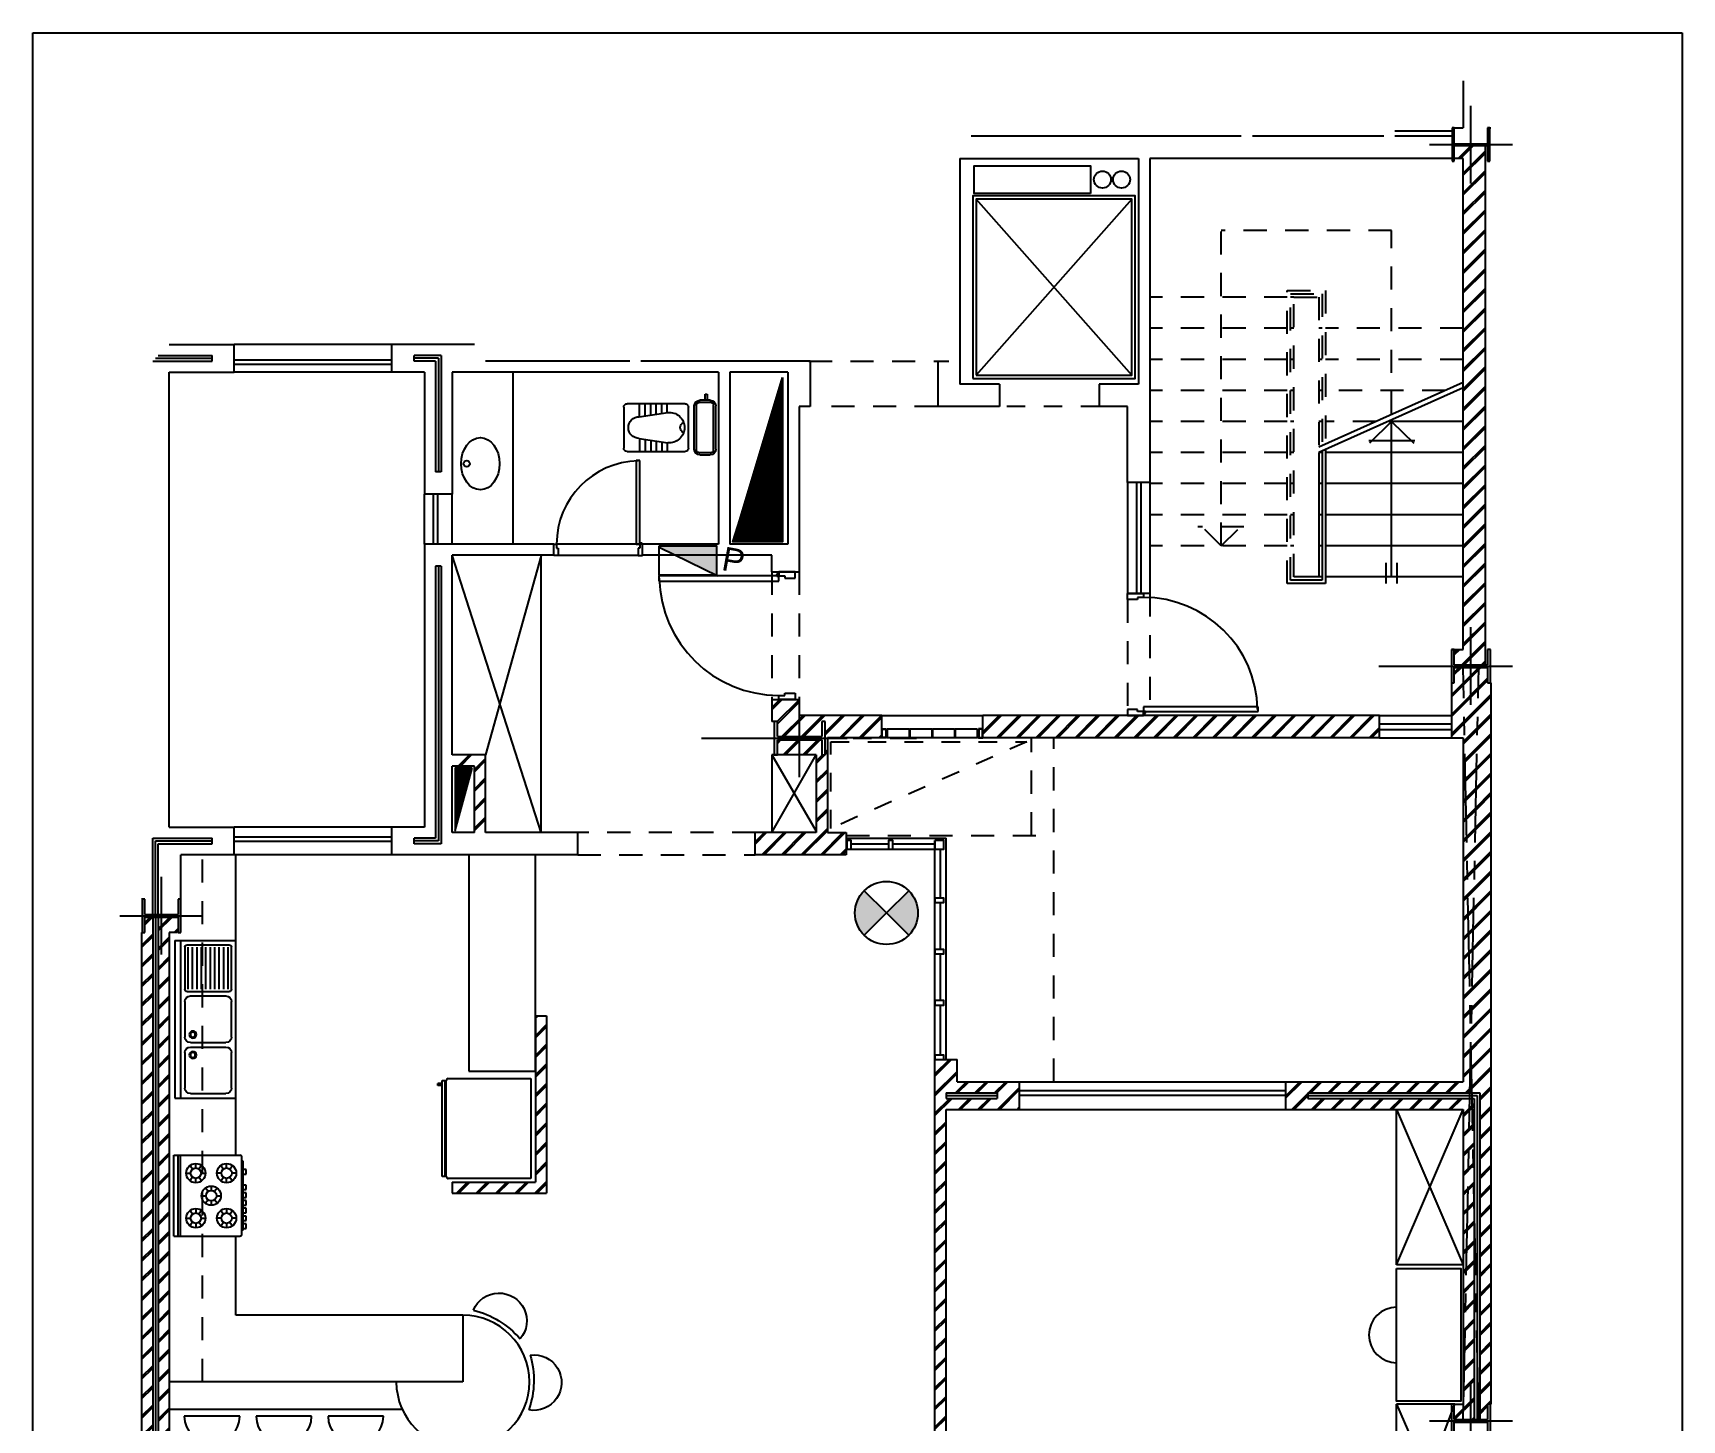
# Model space of a CAD drawing. Header units: inches. Extents: x 10.7 to 41.1, y 27.3 to 57.7.
# Drawn here: x 32.18 to 41.1, y 34.11 to 41.61 of the extents above; entities that cross this region are included whole.
import ezdxf

# ---------------------------------------------------------------- set-up
doc = ezdxf.new("R2010")
doc.units = ezdxf.units.IN
doc.header["$MEASUREMENT"] = 0
doc.linetypes.add('ACAD_ISO04W100', pattern=[30, 24, -3, 0, -3])
doc.linetypes.add('HIDDEN', pattern=[0.375, 0.25, -0.125])
for name, color, linetype in [('1', 1, 'Continuous'), ('2', 2, 'Continuous'), ('3', 3, 'Continuous'), ('4', 4, 'Continuous'), ('6', 6, 'Continuous'), ('ax', 1, 'Continuous'), ('badband', 3, 'Continuous'), ('cables', 60, 'Continuous'), ('ct', 5, 'Continuous'), ('DIM', 2, 'Continuous'), ('DOOR', 1, 'Continuous'), ('DOR', 2, 'Continuous'), ('FUR', 7, 'Continuous'), ('HATCH', 1, 'Continuous'), ('hatch-2', 4, 'Continuous'), ('PLM', 7, 'Continuous'), ('W', 7, 'Continuous'), ('WALL', 4, 'Continuous')]:
    doc.layers.add(name, color=color, linetype=linetype)
doc.layers.get('DIM').off()
doc.styles.get("Standard").update_dxf_attribs({"font": 'arial.ttf'})
doc.linetypes.add('BATTING', pattern='A,0.0001,-0.1,[134,ltypeshp.shx,S=0.1,R=0,X=-0.1,Y=0],-0.2,[134,ltypeshp.shx,S=0.1,R=180,X=0.1,Y=0],-0.1', length=0.4001)
pattern_1 = [(45, (-1789.40573, -14833.63093), (-0.0530330086, 0.0530330086), []), (45, (-1789.39373, -14833.63093), (-0.0530330086, 0.0530330086), [])]

# ---------------------------------------------------------------- blocks, each defined once
blk = doc.blocks.new('WC')
at = {"layer": 'PLM', "color": 2}
for p, q in [((-0.215, -0.043), (-0.215, 0.48)), ((-0.185, 0.51), (0.185, 0.51)), ((0.215, 0.48), (0.215, -0.043)), ((-0.099, 0.367), (-0.215, 0.367)), ((-0.107, 0.317), (-0.215, 0.317)), ((-0.098, 0.37), (-0.136, 0.113)), ((0.098, 0.37), (0.136, 0.113)), ((0.098, 0.367), (0.215, 0.367)), ((0.106, 0.317), (0.215, 0.317)), ((-0.114, 0.267), (-0.215, 0.267)), ((-0.121, 0.217), (-0.215, 0.217)), ((-0.129, 0.167), (-0.215, 0.167)), ((0.113, 0.267), (0.215, 0.267)), ((0.12, 0.217), (0.215, 0.217)), ((0.128, 0.167), (0.215, 0.167)), ((-0.136, 0.117), (-0.215, 0.117)), ((0.135, 0.117), (0.215, 0.117)), ((0.206, -0.146), (-0.206, -0.146)), ((0.196, -0.126), (-0.196, -0.126)), ((0.185, -0.073), (-0.185, -0.073)), ((-0.3, -0.224), (-0.3, -0.242)), ((-0.246, -0.224), (-0.3, -0.224)), ((-0.3, -0.242), (-0.246, -0.242)), ((-0.246, -0.27), (-0.246, -0.176)), ((-0.226, -0.28), (-0.226, -0.166)), ((0.226, -0.166), (0.226, -0.28)), ((0.246, -0.176), (0.246, -0.27)), ((0.206, -0.3), (-0.206, -0.3)), ((0.196, -0.32), (-0.196, -0.32))]:
    blk.add_line(p, q, dxfattribs=at)
for centre, radius, start, end in [((-0.185, 0.48), 0.03, 90, 180), ((0, 0.37), 0.0982, 0, 180), ((0.185, 0.48), 0.03, 0, 90), ((-0.002, 0.098), 0.135, 173.3707, 270.7211), ((0, -0.05), 0.05, 23.3869, 156.6131), ((0.002, 0.098), 0.135, 269.2789, 6.6293), ((-0.196, -0.176), 0.05, 90, 180), ((-0.206, -0.166), 0.02, 90, 180), ((-0.185, -0.043), 0.03, 180, 270), ((0.185, -0.043), 0.03, 270, 0), ((0.196, -0.176), 0.05, 0, 90), ((0.206, -0.166), 0.02, 0, 90), ((-0.196, -0.27), 0.05, 180, 270), ((-0.206, -0.28), 0.02, 180, 270), ((0.196, -0.27), 0.05, 270, 0), ((0.206, -0.28), 0.02, 270, 0)]:
    blk.add_arc(centre, radius, start, end, dxfattribs=at)
blk = doc.blocks.new('PROR')
at = {"layer": 'DOOR'}
for p, q in [((-3.2, 0), (-3.2, -4.8)), ((0, 0), (-3.2, 0)), ((0, -1.5), (0, 0)), ((-5, -4.8), (-5, -13)), ((-3.2, -4.8), (-5, -4.8)), ((0, -13), (0, -11.5)), ((-5, -13), (0, -13))]:
    blk.add_line(p, q, dxfattribs=at)
blk = doc.blocks.new('MEH')
at = {"layer": 'DOR', "color": 1}
for p, q in [((-0.017, 0), (0, 0)), ((0.02, 0), (-0.017, 0)), ((0, 0.013), (0, -0.013)), ((0, 0), (0, 0.013)), ((0, 0), (0.02, 0))]:
    blk.add_line(p, q, dxfattribs=at)
blk.add_circle((0, 0), 0.00745, dxfattribs=at)
blk = doc.blocks.new('PROL')
at = {"layer": 'DOOR'}
for p, q in [((0, -1.5), (0, 0)), ((0, 0), (3.2, 0)), ((3.2, 0), (3.2, -4.8)), ((0, -13), (0, -11.5)), ((3.2, -4.8), (5, -4.8)), ((5, -4.8), (5, -13)), ((5, -13), (0, -13))]:
    blk.add_line(p, q, dxfattribs=at)
blk = doc.blocks.new('DOOR-1')
at = {"layer": 'DOR'}
for p, q in [((0.13, 0.072), (0.13, 0.032)), ((1.07, 0.072), (0.13, 0.072)), ((0.13, 0.032), (1.07, 0.032)), ((1.07, 0.032), (1.07, 0.072))]:
    blk.add_line(p, q, dxfattribs=at)
blk.add_arc((0.13, 0.032), 0.936, 1.1019, 90.0106, dxfattribs=at)
at = {"layer": 'WALL'}
for p, q in [((0, 1), (0.115, 1)), ((0, 0), (0.115, 0))]:
    blk.add_line(p, q, dxfattribs=at)
at = {"layer": 'DOR', "xscale": 0.01, "yscale": 0.01, "zscale": 0.01, "rotation": 270}
for name, p in [('PROL', (0.13, 1)), ('PROR', (0.13, 0))]:
    blk.add_blockref(name, p, dxfattribs=at)
at = {"layer": 'DOR', "rotation": 270}
blk.add_blockref('MEH', (0.138, 0.024), dxfattribs=at)
blk = doc.blocks.new('DOOR-100')
at = {"layer": 'DIM', "rotation": 90}
blk.add_blockref('DOOR-1', (0, 0), dxfattribs=at)
blk = doc.blocks.new('freez-c')
at = {"layer": 'FUR', "color": 11}
for p, q in [((-0.745, 0.9), (0, 0.9)), ((0, 0.9), (0, 0)), ((-0.8, 0.857), (-0.84, 0.857)), ((-0.84, 0.838), (-0.84, 0.857)), ((-0.8, 0.838), (-0.84, 0.838)), ((-0.8, 0.882), (-0.772, 0.882)), ((-0.8, 0.018), (-0.8, 0.882)), ((-0.772, 0.018), (-0.772, 0.882)), ((-0.763, 0.018), (-0.763, 0.882)), ((-0.772, 0.018), (-0.8, 0.018)), ((0, 0), (-0.745, 0))]:
    blk.add_line(p, q, dxfattribs=at)
for centre, start, end in [((-0.745, 0.882), 90, 180), ((-0.745, 0.018), 180, 270)]:
    blk.add_arc(centre, 0.0184, start, end, dxfattribs=at)
blk = doc.blocks.new('KIT4')
at = {"layer": 'FUR', "color": 11}
for p, q in [((-0.365, -0.05), (0.365, -0.05)), ((-0.365, -0.05), (-0.365, -0.645)), ((-0.365, -0.09), (0.365, -0.09)), ((-0.365, -0.11), (0.365, -0.11)), ((0.365, -0.05), (0.365, -0.645)), ((-0.25, -0.249), (-0.29, -0.249)), ((-0.24, -0.22), (-0.272, -0.196)), ((-0.272, -0.301), (-0.24, -0.277)), ((-0.203, -0.162), (-0.203, -0.202)), ((-0.203, -0.296), (-0.203, -0.336)), ((-0.166, -0.22), (-0.134, -0.196)), ((-0.134, -0.301), (-0.166, -0.277)), ((-0.116, -0.249), (-0.156, -0.249)), ((0.116, -0.249), (0.156, -0.249)), ((0.166, -0.22), (0.134, -0.196)), ((0.134, -0.301), (0.166, -0.277)), ((0.203, -0.162), (0.203, -0.202)), ((0.203, -0.296), (0.203, -0.336)), ((0.24, -0.22), (0.272, -0.196)), ((0.272, -0.301), (0.24, -0.277)), ((0.25, -0.249), (0.29, -0.249)), ((-0.203, -0.479), (-0.203, -0.439)), ((-0.047, -0.388), (-0.087, -0.388)), ((-0.037, -0.359), (-0.069, -0.335)), ((-0.069, -0.44), (-0.037, -0.416)), ((0, -0.301), (0, -0.341)), ((0, -0.434), (0, -0.474)), ((0.037, -0.359), (0.069, -0.335)), ((0.069, -0.44), (0.037, -0.416)), ((0.087, -0.388), (0.047, -0.388)), ((0.203, -0.479), (0.203, -0.439)), ((-0.25, -0.526), (-0.29, -0.526)), ((-0.272, -0.474), (-0.24, -0.498)), ((-0.24, -0.555), (-0.272, -0.579)), ((-0.203, -0.613), (-0.203, -0.573)), ((-0.134, -0.474), (-0.166, -0.498)), ((-0.166, -0.555), (-0.134, -0.579)), ((-0.116, -0.526), (-0.156, -0.526)), ((0.116, -0.526), (0.156, -0.526)), ((0.134, -0.474), (0.166, -0.498)), ((0.166, -0.555), (0.134, -0.579)), ((0.203, -0.613), (0.203, -0.573)), ((0.272, -0.474), (0.24, -0.498)), ((0.24, -0.555), (0.272, -0.579)), ((0.25, -0.526), (0.29, -0.526)), ((-0.345, -0.665), (0.345, -0.665)), ((-0.312, -0.675), (-0.312, -0.665)), ((-0.312, -0.675), (0.312, -0.675)), ((-0.295, -0.675), (-0.295, -0.703)), ((-0.295, -0.703), (-0.254, -0.703)), ((-0.254, -0.703), (-0.254, -0.675)), ((-0.225, -0.675), (-0.225, -0.703)), ((-0.225, -0.703), (-0.184, -0.703)), ((-0.184, -0.703), (-0.184, -0.675)), ((-0.155, -0.675), (-0.155, -0.703)), ((-0.155, -0.703), (-0.114, -0.703)), ((-0.114, -0.703), (-0.114, -0.675)), ((-0.085, -0.675), (-0.085, -0.703)), ((-0.085, -0.703), (-0.044, -0.703)), ((-0.044, -0.703), (-0.044, -0.675)), ((-0.015, -0.675), (-0.015, -0.703)), ((-0.015, -0.703), (0.026, -0.703)), ((0.026, -0.703), (0.026, -0.675)), ((0.055, -0.675), (0.055, -0.703)), ((0.055, -0.703), (0.096, -0.703)), ((0.096, -0.703), (0.096, -0.675)), ((0.195, -0.675), (0.195, -0.703)), ((0.195, -0.703), (0.236, -0.703)), ((0.236, -0.703), (0.236, -0.675)), ((0.312, -0.675), (0.312, -0.665))]:
    blk.add_line(p, q, dxfattribs=at)
for centre, radius in [((-0.203, -0.249), 0.0869), ((-0.203, -0.249), 0.0469), ((0.203, -0.249), 0.0869), ((0.203, -0.249), 0.0469), ((-0.203, -0.526), 0.0869), ((0, -0.388), 0.0869), ((0, -0.388), 0.0469), ((0.203, -0.526), 0.0869), ((-0.203, -0.526), 0.0469), ((0.203, -0.526), 0.0469)]:
    blk.add_circle(centre, radius, dxfattribs=at)
for centre, start, end in [((-0.345, -0.645), 180, 270), ((0.345, -0.645), 270, 0)]:
    blk.add_arc(centre, 0.02, start, end, dxfattribs=at)
blk = doc.blocks.new('sink-aa')
at = {"layer": 'PLM', "color": 2}
for p, q in [((-1.42, 0.55), (0, 0.55)), ((-1.42, 0.55), (-1.42, 0)), ((-1.42, 0.5), (0, 0.5)), ((-1.36, 0.46), (-0.98, 0.46)), ((-0.87, 0.46), (-0.55, 0.46)), ((-0.41, 0.46), (-0.09, 0.46)), ((0, 0.55), (0, 0)), ((-1.38, 0.44), (-1.38, 0.06)), ((-0.96, 0.44), (-0.96, 0.06)), ((-0.92, 0.41), (-0.92, 0.09)), ((-0.5, 0.41), (-0.5, 0.09)), ((-0.46, 0.41), (-0.46, 0.09)), ((-0.04, 0.41), (-0.04, 0.09)), ((0, 0), (-1.42, 0)), ((-0.98, 0.04), (-1.36, 0.04)), ((-0.55, 0.04), (-0.87, 0.04)), ((-0.09, 0.04), (-0.41, 0.04))]:
    blk.add_line(p, q, dxfattribs=at)
at = {"layer": 'PLM', "color": 1}
for p, q in [((-0.98, 0.43), (-1.36, 0.43)), ((-0.98, 0.39), (-1.36, 0.39)), ((-0.98, 0.35), (-1.36, 0.35)), ((-0.98, 0.31), (-1.36, 0.31)), ((-0.98, 0.27), (-1.36, 0.27)), ((-0.98, 0.23), (-1.36, 0.23)), ((-0.98, 0.19), (-1.36, 0.19)), ((-0.98, 0.15), (-1.36, 0.15)), ((-0.98, 0.11), (-1.36, 0.11)), ((-0.98, 0.07), (-1.36, 0.07))]:
    blk.add_line(p, q, dxfattribs=at)
at = {"layer": 'PLM', "color": 2}
for centre, radius in [((-0.572, 0.388), 0.032), ((-0.572, 0.388), 0.022), ((-0.388, 0.388), 0.032), ((-0.388, 0.388), 0.022)]:
    blk.add_circle(centre, radius, dxfattribs=at)
for centre, radius, start, end in [((-1.36, 0.44), 0.02, 90, 180), ((-0.98, 0.44), 0.02, 0, 90), ((-0.87, 0.41), 0.05, 90, 180), ((-0.55, 0.41), 0.05, 0, 90), ((-0.41, 0.41), 0.05, 90, 180), ((-0.09, 0.41), 0.05, 0, 90), ((-1.36, 0.06), 0.02, 180, 270), ((-0.98, 0.06), 0.02, 270, 0), ((-0.87, 0.09), 0.05, 180, 270), ((-0.55, 0.09), 0.05, 270, 0), ((-0.41, 0.09), 0.05, 180, 270), ((-0.09, 0.09), 0.05, 270, 0)]:
    blk.add_arc(centre, radius, start, end, dxfattribs=at)
blk = doc.blocks.new('sec-4')
at = {"layer": 'ct', "color": 1}
for p, q in [((0, -0.35), (0, 0.35)), ((-0.375, 0), (0.375, 0))]:
    blk.add_line(p, q, dxfattribs=at)
at = {"layer": 'ct'}
for p, q in [((-0.15, 0.15), (-0.17, 0.15)), ((-0.17, 0.15), (-0.17, -0.15)), ((-0.15, 0.0075), (-0.15, 0.15)), ((0.17, 0.15), (0.15, 0.15)), ((0.15, 0.15), (0.15, 0.0075)), ((0.17, -0.15), (0.17, 0.15)), ((-0.15, 0.0075), (0.15, 0.0075)), ((-0.15, -0.0075), (0.15, -0.0075)), ((-0.15, -0.15), (-0.15, -0.0075)), ((0.15, -0.0075), (0.15, -0.15)), ((-0.17, -0.15), (-0.15, -0.15)), ((0.15, -0.15), (0.17, -0.15))]:
    blk.add_line(p, q, dxfattribs=at)
blk = doc.blocks.new('sec-3')
at = {"layer": 'ct', "color": 1}
for p, q in [((0, -0.35), (0, 0.35)), ((-0.375, 0), (0.375, 0))]:
    blk.add_line(p, q, dxfattribs=at)
at = {"layer": 'ct'}
for p, q in [((-0.15, 0.15), (-0.175, 0.15)), ((-0.175, 0.15), (-0.175, -0.15)), ((-0.15, 0.012), (-0.15, 0.15)), ((0.175, 0.15), (0.15, 0.15)), ((0.15, 0.15), (0.15, 0.012)), ((0.175, -0.15), (0.175, 0.15)), ((-0.15, 0.012), (0.15, 0.012)), ((-0.15, -0.012), (0.15, -0.012)), ((-0.15, -0.15), (-0.15, -0.012)), ((0.15, -0.012), (0.15, -0.15)), ((-0.175, -0.15), (-0.15, -0.15)), ((0.15, -0.15), (0.175, -0.15))]:
    blk.add_line(p, q, dxfattribs=at)
blk = doc.blocks.new('sec-1')
at = {"layer": 'ct', "color": 1}
for p, q in [((0, -0.35), (0, 0.35)), ((-0.43, 0), (0.43, 0))]:
    blk.add_line(p, q, dxfattribs=at)
at = {"layer": 'ct'}
for p, q in [((-0.2, 0.15), (-0.23, 0.15)), ((-0.23, 0.15), (-0.23, -0.15)), ((-0.2, 0.015), (-0.2, 0.15)), ((0.23, 0.15), (0.2, 0.15)), ((0.2, 0.15), (0.2, 0.015)), ((0.23, -0.15), (0.23, 0.15)), ((-0.2, 0.015), (0.2, 0.015)), ((-0.2, -0.015), (0.2, -0.015)), ((-0.2, -0.15), (-0.2, -0.015)), ((0.2, -0.015), (0.2, -0.15)), ((-0.23, -0.15), (-0.2, -0.15)), ((0.2, -0.15), (0.23, -0.15))]:
    blk.add_line(p, q, dxfattribs=at)

msp = doc.modelspace()

# ---------------------------------------------------------------- hatches: boundary and pattern name
msp.add_hatch(color=3).paths.add_polyline_path([(35.5622, 38.8344), (35.8759, 38.8344), (35.8759, 38.6799)])
at = {"layer": '1', "ltscale": 0.3}
h = msp.add_hatch(dxfattribs=at)
h.set_pattern_fill('ANSI31', color=256, scale=0.06, style=0)
h.set_pattern_definition([(45, (-619.982557, -5900.377693), (-0.005303300859, 0.005303300859), [])])
h.paths.add_polyline_path([(36.2316, 39.7477), (36.0015, 38.9778), (35.9629, 38.8588), (36.2316, 38.8588)])
h = msp.add_hatch(dxfattribs=at)
h.set_pattern_fill('ANSI31', color=256, scale=0.06, style=0)
h.set_pattern_definition([(45, (-1798.516195, -14833.630932), (-0.005303300859, 0.005303300859), [])])
h.paths.add_polyline_path([(34.5541, 37.6339), (34.462, 37.6339), (34.462, 37.3743), (34.4848, 37.381)])
h.paths.add_polyline_path([(34.4848, 37.381), (34.462, 37.3743), (34.462, 37.2981)])
at = {"layer": 'HATCH', "ltscale": 0.3}
h = msp.add_hatch(dxfattribs=at)
h.set_pattern_fill('WALLINSIDE', color=256, scale=0.6, style=0)
h.set_pattern_definition(pattern_1)
h.paths.add_polyline_path([(40.0319, 41.0016), (39.8639, 41.0016), (39.8639, 40.9311), (39.9119, 40.9311), (39.9119, 38.2761), (39.8639, 38.2761), (39.8639, 38.1936), (40.0319, 38.1936)])
h.paths.add_polyline_path([(40.0619, 38.0961), (40.0589, 38.0961), (40.0439, 38.0961), (40.0439, 38.1786), (39.8639, 38.1786), (39.8639, 38.0961), (39.8489, 38.0961), (39.8489, 37.7991), (39.9119, 37.7991), (39.9119, 37.4223), (40.0619, 37.4224)])
h = msp.add_hatch(dxfattribs=at)
h.set_pattern_fill('WALLINSIDE', color=256, scale=0.6, style=0)
h.set_pattern_definition(pattern_1)
h.paths.add_polyline_path([(37.4819, 37.9191), (37.3145, 37.9191), (37.3145, 37.7991), (38.0389, 37.7991), (39.4589, 37.7991), (39.4589, 37.9191)])
h.paths.add_polyline_path([(36.3239, 37.9191), (36.3239, 37.8051), (36.4439, 37.8051), (36.4439, 37.8861), (36.4619, 37.8861), (36.4619, 37.7961), (36.4739, 37.7961), (36.4739, 37.7991), (36.7685, 37.7991), (36.7685, 37.9191)])
h.paths.add_polyline_path([(36.2039, 37.8861), (36.2039, 37.8051), (36.3239, 37.8051), (36.3239, 37.9191), (36.3209, 37.9191), (36.3209, 38.0061), (36.1739, 38.0061), (36.1739, 37.8861)])
h.paths.add_polyline_path([(36.4139, 37.2861), (36.3239, 37.2861), (36.3239, 37.1661), (36.5759, 37.1661), (36.5759, 37.2861), (36.4739, 37.2861), (36.4739, 37.7961), (36.4619, 37.7961), (36.4619, 37.7061), (36.4439, 37.7061), (36.4439, 37.7871), (36.3239, 37.7871), (36.3239, 37.7061), (36.4139, 37.7061)])
h.paths.add_polyline_path([(36.0839, 37.2861), (36.0839, 37.1661), (36.3239, 37.1661), (36.3239, 37.2861)])
h.paths.add_polyline_path([(37.0559, 33.9591), (38.3477, 33.9591), (38.3477, 34.0191), (37.1159, 34.0191), (37.1159, 35.7891), (37.5119, 35.7891), (37.5119, 35.9391), (37.1759, 35.9391), (37.1759, 36.0591), (37.0559, 36.0591)])
h.paths.add_polyline_path([(37.1159, 35.8791), (37.3919, 35.8791), (37.3919, 35.8491), (37.1159, 35.8491)], flags=16)
h = msp.add_hatch(dxfattribs=at)
h.set_pattern_fill('WALLINSIDE', color=256, scale=0.6, style=0)
h.set_pattern_definition(pattern_1)
h.paths.add_polyline_path([(36.3239, 37.7871), (36.2039, 37.7871), (36.2039, 37.7061), (36.3239, 37.7061)])
h = msp.add_hatch(dxfattribs=at)
h.set_pattern_fill('WALLINSIDE', color=256, scale=0.6, style=0)
h.set_pattern_definition(pattern_1)
h.paths.add_polyline_path([(34.5803, 37.7061), (34.4459, 37.7061), (34.4459, 37.6461), (34.5611, 37.6461)])
h.paths.add_polyline_path([(34.6259, 37.7061), (34.5803, 37.7061), (34.5611, 37.6461), (34.5659, 37.6461), (34.5659, 37.2861), (34.6259, 37.2861)])
h = msp.add_hatch(dxfattribs=at)
h.set_pattern_fill('WALLINSIDE', color=256, scale=0.6, style=0)
h.set_pattern_definition(pattern_1)
h.paths.add_polyline_path([(40.0619, 37.4224), (39.9119, 37.4223), (39.9119, 35.9391), (38.9519, 35.9391), (38.9519, 35.7891), (39.9119, 35.7891), (39.9119, 34.1961), (39.8669, 34.1961), (39.8639, 34.1881), (39.8639, 34.1136), (39.9719, 34.1136), (39.9719, 35.8491), (39.0719, 35.8491), (39.0719, 35.8791), (40.0019, 35.8791), (40.0019, 34.1136), (40.0439, 34.1136), (40.0439, 34.1961), (40.0619, 34.1961)])
h = msp.add_hatch(dxfattribs=at)
h.set_pattern_fill('WALLINSIDE', color=256, scale=0.6, style=0)
h.set_pattern_definition(pattern_1)
h.paths.add_polyline_path([(32.9159, 36.7461), (32.9639, 36.7461), (32.9639, 36.8286), (32.8559, 36.8286), (32.8559, 33.4536), (32.9639, 33.4536), (32.9639, 33.5361), (32.9159, 33.5361)])
h.paths.add_polyline_path([(32.8259, 36.8286), (32.7839, 36.8286), (32.7839, 36.7461), (32.7659, 36.7461), (32.7659, 33.5361), (32.7689, 33.5361), (32.7839, 33.5361), (32.7839, 33.4536), (32.8259, 33.4536)])
h = msp.add_hatch(dxfattribs=at)
h.set_pattern_fill('WALLINSIDE', color=256, scale=0.6, style=0)
h.set_pattern_definition([(45, (-1729.40573, -14833.63093), (-0.0530330086, 0.0530330086), []), (45, (-1729.39373, -14833.63093), (-0.0530330086, 0.0530330086), [])])
h.paths.add_polyline_path([(34.9559, 36.2961), (34.8959, 36.2961), (34.8959, 35.9961), (34.8959, 35.3961), (34.4459, 35.3961), (34.4459, 35.3361), (34.9559, 35.3361)])
at = {"layer": 'W'}
h = msp.add_hatch(color=3, dxfattribs=at)
h.paths.add_polyline_path([(36.7934, 36.8514), (36.673, 36.9718, 0.198912), (36.6231, 36.8514, 0.198912), (36.673, 36.731)])
h.paths.add_polyline_path([(36.9637, 36.8514, 0.198912), (36.9138, 36.9718), (36.7934, 36.8514), (36.9138, 36.731, 0.198912)])

# ---------------------------------------------------------------- linework, layer by layer
for p, q in [((32.1787, 28.3709), (32.1787, 41.6098)), ((32.1787, 41.6098), (41.0951, 41.6098)), ((41.0951, 41.6098), (41.0951, 28.1099))]:
    msp.add_line(p, q)
at = {"ltscale": 0.3}
for p, q in [((39.5428, 41.0811), (39.8519, 41.0811)), ((39.5249, 39.5091), (39.4045, 39.3921)), ((39.5249, 38.6691), (39.5249, 39.5171)), ((39.5249, 39.5091), (39.6452, 39.3921)), ((39.4021, 39.4059), (39.6512, 39.4059)), ((39.4949, 38.6322), (39.4949, 38.744)), ((39.5549, 38.6322), (39.5549, 38.744))]:
    msp.add_line(p, q, dxfattribs=at)
at = {"color": 3}
msp.add_line((35.5681, 38.8285), (35.8818, 38.674), dxfattribs=at)
msp.add_lwpolyline([(35.5622, 38.8344), (35.5622, 38.6799), (35.8759, 38.6799), (35.8759, 38.8344)], close=True, dxfattribs=at)
at = {"layer": '1', "ltscale": 0.5}
for p, q in [((38.121, 39.7596), (37.2778, 40.711)), ((38.121, 40.711), (37.2778, 39.7596)), ((33.2669, 39.8429), (34.1189, 39.8429)), ((33.2669, 39.8189), (34.1189, 39.8189)), ((38.1449, 39.1791), (38.1449, 38.5791)), ((38.1689, 39.1791), (38.1689, 38.5791)), ((34.3439, 38.8461), (34.3439, 39.1161)), ((34.3679, 38.8461), (34.3679, 39.1161)), ((35.4592, 38.8464), (35.0099, 38.8464)), ((34.9259, 37.2861), (34.4459, 38.7861)), ((34.9259, 38.7853), (34.6259, 37.7061)), ((35.4506, 38.784), (35.0186, 38.784)), ((36.1739, 37.2861), (36.4139, 37.7061)), ((36.1739, 37.7061), (36.4139, 37.2937)), ((33.2669, 37.2629), (34.1189, 37.2629)), ((33.2669, 37.2389), (34.1189, 37.2389)), ((36.5759, 37.2261), (36.5791, 37.2261)), ((36.5759, 37.1961), (37.0559, 37.1961)), ((36.6031, 37.2261), (36.8039, 37.2261)), ((36.8279, 37.2261), (37.0559, 37.2261)), ((37.0559, 36.0591), (37.0559, 37.2441)), ((37.0859, 36.9313), (37.0859, 37.1961)), ((37.0859, 36.6546), (37.0859, 36.9073)), ((37.0859, 36.3778), (37.0859, 36.6306)), ((37.0859, 36.0831), (37.0859, 36.3538)), ((37.5119, 35.8911), (38.9519, 35.8911)), ((37.5119, 35.8671), (38.9519, 35.8671)), ((39.5519, 34.9491), (39.9119, 35.7891)), ((39.5519, 35.7891), (39.9119, 34.9491)), ((39.5519, 33.3591), (39.8669, 34.1961)), ((39.5519, 34.1961), (39.9119, 33.3591))]:
    msp.add_line(p, q, dxfattribs=at)
at = {"layer": '1', "linetype": 'HIDDEN', "ltscale": 0.5}
for p, q in [((38.6039, 38.8371), (38.6039, 40.5411)), ((39.5249, 40.5411), (38.6039, 40.5411)), ((39.5249, 39.5471), (39.5249, 40.5411)), ((38.9609, 38.6331), (38.9609, 40.2171)), ((38.9609, 40.2171), (39.1679, 40.2171)), ((39.1679, 40.2171), (39.1679, 39.3872)), ((38.9609, 40.1811), (38.2169, 40.1811)), ((38.9789, 38.6511), (38.9789, 40.1991)), ((38.9789, 40.1991), (39.1499, 40.1991)), ((38.9969, 40.1811), (38.9789, 40.1811)), ((38.9969, 38.6691), (38.9969, 40.1811)), ((38.9969, 40.1811), (39.1319, 40.1811)), ((39.1319, 40.1811), (39.1319, 39.3711)), ((39.1499, 40.1991), (39.1499, 39.3791)), ((38.9609, 40.0131), (38.2169, 40.0131)), ((38.9969, 40.0131), (38.9789, 40.0131)), ((39.1499, 40.0131), (39.1319, 40.0131)), ((39.9119, 40.0131), (39.1679, 40.0131)), ((36.3741, 39.8361), (37.0709, 39.8361)), ((38.9609, 39.8451), (38.2169, 39.8451)), ((38.9969, 39.8451), (38.9789, 39.8451)), ((39.1499, 39.8451), (39.1319, 39.8451)), ((39.9119, 39.8451), (39.1679, 39.8451)), ((37.0709, 39.5901), (36.4439, 39.5901)), ((38.9609, 39.6771), (38.2169, 39.6771)), ((38.9969, 39.6771), (38.9789, 39.6771)), ((39.1499, 39.6771), (39.1319, 39.6771)), ((39.8149, 39.6771), (39.1679, 39.6771)), ((38.9609, 39.5091), (38.2169, 39.5091)), ((38.9969, 39.5091), (38.9789, 39.5091)), ((39.1499, 39.5091), (39.1319, 39.5091)), ((39.4399, 39.5091), (39.1679, 39.5091)), ((38.9609, 39.3411), (38.2169, 39.3411)), ((38.9969, 39.3411), (38.9789, 39.3411)), ((38.2169, 39.1791), (38.2169, 38.8371)), ((38.9609, 39.1731), (38.2169, 39.1731)), ((38.9969, 39.1731), (38.9789, 39.1731)), ((38.9609, 39.0051), (38.2169, 39.0051)), ((38.9969, 39.0051), (38.9789, 39.0051)), ((38.7266, 38.9402), (38.4776, 38.9402)), ((38.6039, 38.8371), (38.4835, 38.954)), ((38.6039, 38.8371), (38.7242, 38.954)), ((38.9609, 38.8371), (38.2169, 38.8371)), ((38.9969, 38.8371), (38.9789, 38.8371)), ((36.1739, 38.6961), (36.1739, 38.0061)), ((36.3209, 38.6961), (36.3209, 38.0061)), ((38.0969, 38.5461), (38.0969, 37.9521)), ((38.2169, 38.5791), (38.2169, 37.9191)), ((37.5779, 37.2711), (37.5779, 37.7991)), ((37.6979, 35.9391), (37.6979, 37.7991)), ((36.0839, 37.2861), (35.1239, 37.2861)), ((36.5759, 37.2711), (37.6979, 37.2711)), ((33.0959, 34.3161), (33.0959, 37.1661)), ((35.1239, 37.1661), (36.0839, 37.1661))]:
    msp.add_line(p, q, dxfattribs=at)
at = {"layer": '1', "linetype": 'BATTING', "ltscale": 0.06}
for p, q in [((32.8409, 39.8511), (33.1469, 39.8511)), ((34.3709, 39.8511), (34.2389, 39.8511)), ((34.3709, 39.8511), (34.3709, 39.2361)), ((34.3709, 38.7261), (34.3709, 37.2411)), ((32.8409, 37.2411), (33.1469, 37.2411)), ((32.8409, 36.8436), (32.8409, 37.2411)), ((34.3709, 37.2411), (34.2389, 37.2411)), ((32.8409, 36.8286), (32.8409, 33.4536)), ((37.1159, 35.8641), (37.3919, 35.8641)), ((39.0719, 35.8641), (39.9869, 35.8641)), ((39.9869, 35.8641), (39.9869, 34.1136))]:
    msp.add_line(p, q, dxfattribs=at)
at = {"layer": '1', "linetype": 'HIDDEN', "ltscale": 0.3}
msp.add_line((37.9439, 39.5901), (37.4039, 39.5901), dxfattribs=at)
at = {"layer": '1', "ltscale": 0.3}
for p, q in [((39.1499, 39.3491), (39.1499, 38.6511)), ((39.1679, 39.3572), (39.1679, 38.6331)), ((39.1679, 38.6331), (38.9609, 38.6331)), ((39.1499, 38.6511), (38.9789, 38.6511)), ((39.4589, 37.8741), (39.8489, 37.8741)), ((39.4589, 37.8441), (39.8489, 37.8441))]:
    msp.add_line(p, q, dxfattribs=at)
at = {"layer": '1', "ltscale": 0.5}
for points in [[(37.2598, 39.7416), (38.139, 39.7416), (38.139, 40.729), (37.2598, 40.729)], [(37.2778, 39.7596), (38.121, 39.7596), (38.121, 40.711), (37.2778, 40.711)]]:
    msp.add_lwpolyline(points, close=True, dxfattribs=at)
at = {"layer": '1', "ltscale": 0.3}
for points in [[(36.2316, 39.7477), (36.2316, 38.8588), (35.9629, 38.8588), (36.0015, 38.9778)], [(34.5541, 37.6339), (34.462, 37.6339), (34.462, 37.2981)], [(36.5791, 37.1961), (36.6031, 37.1961), (36.6031, 37.2441), (36.5791, 37.2441)], [(36.8039, 37.1961), (36.8279, 37.1961), (36.8279, 37.2441), (36.8039, 37.2441)], [(37.0559, 37.2441), (37.0559, 37.1961), (37.1039, 37.1961), (37.1039, 37.2441)], [(37.0559, 36.9313), (37.0559, 36.9073), (37.1039, 36.9073), (37.1039, 36.9313)], [(37.0559, 36.6546), (37.0559, 36.6306), (37.1039, 36.6306), (37.1039, 36.6546)], [(37.0559, 36.3778), (37.0559, 36.3538), (37.1039, 36.3538), (37.1039, 36.3778)], [(37.0559, 36.0831), (37.0559, 36.0591), (37.1039, 36.0591), (37.1039, 36.0831)]]:
    msp.add_lwpolyline(points, close=True, dxfattribs=at)
at = {"layer": '1'}
for points in [[(36.7925, 37.8471), (36.7925, 37.7991), (36.7685, 37.7991), (36.7685, 37.8471)], [(36.7907, 37.8453), (36.7907, 37.8009), (36.7703, 37.8009), (36.7703, 37.8453)], [(37.2905, 37.8471), (37.2905, 37.7991), (37.3145, 37.7991), (37.3145, 37.8471)], [(37.2923, 37.8453), (37.2923, 37.8009), (37.3127, 37.8009), (37.3127, 37.8453)]]:
    msp.add_lwpolyline(points, close=True, dxfattribs=at)
at = {"layer": '1', "linetype": 'HIDDEN', "ltscale": 0.3}
msp.add_lwpolyline([(36.4919, 37.3084), (36.4919, 37.7768), (37.5521, 37.7768)], close=True, dxfattribs=at)
at = {"layer": '2', "ltscale": 0.3}
for p, q in [((32.8559, 39.8661), (33.1469, 39.8661)), ((33.1469, 39.8361), (33.1469, 39.8661)), ((34.3859, 39.8661), (34.2389, 39.8661)), ((34.2389, 39.8361), (34.2389, 39.8661)), ((34.3859, 39.8661), (34.3859, 39.2361)), ((32.8259, 39.8361), (33.1469, 39.8361)), ((34.3559, 39.8361), (34.2389, 39.8361)), ((34.3559, 39.8361), (34.3559, 39.2361)), ((34.3859, 39.2361), (34.3559, 39.2361)), ((34.3859, 38.7261), (34.3559, 38.7261)), ((34.3559, 38.7261), (34.3559, 37.2561)), ((34.3859, 38.7261), (34.3859, 37.2261)), ((39.4589, 37.9191), (39.8489, 37.9191)), ((39.4589, 37.7991), (39.8489, 37.7991)), ((32.8259, 37.2561), (33.1469, 37.2561)), ((32.8259, 36.8436), (32.8259, 37.2561)), ((32.8559, 37.2261), (33.1469, 37.2261)), ((32.8559, 36.8436), (32.8559, 37.2261)), ((33.1469, 37.2261), (33.1469, 37.2561)), ((34.3559, 37.2561), (34.2389, 37.2561)), ((34.2389, 37.2261), (34.2389, 37.2561)), ((34.3859, 37.2261), (34.2389, 37.2261)), ((32.8259, 36.8286), (32.8259, 33.4536)), ((32.8559, 36.8286), (32.8559, 33.4536)), ((37.1159, 35.8791), (37.3919, 35.8791)), ((37.1159, 35.8791), (37.1159, 35.8491)), ((37.1159, 35.8491), (37.3919, 35.8491)), ((37.3919, 35.8791), (37.3919, 35.8491)), ((39.0719, 35.8791), (40.0019, 35.8791)), ((39.0719, 35.8791), (39.0719, 35.8491)), ((39.0719, 35.8491), (39.9719, 35.8491)), ((39.9719, 35.8491), (39.9719, 34.1136)), ((40.0019, 35.8791), (40.0019, 34.1136))]:
    msp.add_line(p, q, dxfattribs=at)
at = {"layer": '2', "ltscale": 0.5}
for p, q in [((34.1189, 39.9261), (33.2669, 39.9261)), ((34.1189, 39.7761), (33.2669, 39.7761)), ((34.7759, 38.8453), (34.7759, 39.7761)), ((38.0969, 39.1791), (38.0969, 38.5791)), ((38.2169, 39.1791), (38.2169, 38.5791)), ((34.2959, 38.8461), (34.2959, 39.1161)), ((34.4459, 38.8461), (34.4459, 39.1161)), ((34.9259, 37.2861), (34.9259, 38.7861)), ((39.1319, 38.6691), (38.9969, 38.6691)), ((38.2169, 38.5791), (38.0969, 38.5791)), ((36.1739, 37.7061), (36.1739, 37.2861)), ((34.1189, 37.3161), (33.2669, 37.3161)), ((36.5759, 37.2561), (37.1159, 37.2561)), ((37.1159, 36.0591), (37.1159, 37.2561)), ((34.1189, 37.1661), (33.2669, 37.1661)), ((33.2759, 35.542), (33.2759, 37.1661)), ((34.5359, 37.1661), (34.5359, 35.9961)), ((34.8959, 35.9961), (34.8959, 37.1661)), ((34.5359, 35.9961), (34.8959, 35.9961)), ((37.5119, 35.9391), (38.9519, 35.9391)), ((37.5119, 35.7891), (38.9519, 35.7891)), ((39.5519, 34.9491), (39.5519, 35.7891)), ((33.2759, 34.6761), (33.2759, 35.1037)), ((39.9119, 34.9491), (39.5519, 34.9491)), ((34.5033, 34.6761), (33.2759, 34.6761)), ((34.5033, 34.6761), (34.5033, 34.3161)), ((34.5033, 34.3161), (32.9159, 34.3161)), ((34.176, 34.1661), (32.9159, 34.1661)), ((39.5519, 33.3591), (39.5519, 34.1961)), ((39.8669, 34.1961), (39.5519, 34.1961)), ((33.2969, 34.1311), (32.9969, 34.1311)), ((33.6854, 34.1311), (33.3854, 34.1311)), ((34.0739, 34.1311), (33.7739, 34.1311))]:
    msp.add_line(p, q, dxfattribs=at)
at = {"layer": '2'}
msp.add_line((36.7685, 37.9191), (37.3145, 37.9191), dxfattribs=at)
at = {"layer": '2', "ltscale": 0.5}
for points in [[(37.8966, 40.7427), (37.2685, 40.7427), (37.2685, 40.8912), (37.8966, 40.8912)], [(39.5519, 34.9297), (39.8995, 34.9297), (39.8995, 34.2111), (39.5519, 34.2111)]]:
    msp.add_lwpolyline(points, close=True, dxfattribs=at)
at = {"layer": '2'}
for points in [[(36.9155, 37.8471), (36.9155, 37.7991), (36.7985, 37.7991), (36.7985, 37.8471)], [(37.0385, 37.8471), (37.0385, 37.7991), (36.9215, 37.7991), (36.9215, 37.8471)], [(37.1615, 37.8471), (37.1615, 37.7991), (37.0445, 37.7991), (37.0445, 37.8471)], [(37.2845, 37.8471), (37.2845, 37.7991), (37.1675, 37.7991), (37.1675, 37.8471)]]:
    msp.add_lwpolyline(points, close=True, dxfattribs=at)
at = {"layer": '2', "ltscale": 0.5}
for points in [[(34.56, 34.7037, -1.170844), (34.8124, 34.5486)], [(34.56, 34.7037, -0.15838), (34.8124, 34.5486, -0.15838)], [(34.8674, 34.4608, -1.170844), (34.8592, 34.1646)], [(34.8674, 34.4608, -0.15838), (34.8592, 34.1646, -0.15838)]]:
    msp.add_lwpolyline(points, format="xyb", dxfattribs=at)
for centre, radius in [((37.9613, 40.817), 0.0459), ((38.0648, 40.817), 0.0459), ((34.5239, 39.2807), 0.0166)]:
    msp.add_circle(centre, radius, dxfattribs=at)
for centre, radius, start, end in [((39.5519, 34.5698), 0.15, 90, 270), ((34.5033, 34.3161), 0.36, 180, 90)]:
    msp.add_arc(centre, radius, start, end, dxfattribs=at)
at = {"layer": '2', "ltscale": 0.3}
for centre in [(33.1469, 34.1311), (33.5354, 34.1311), (33.9239, 34.1311)]:
    msp.add_arc(centre, 0.15, 180, 0, dxfattribs=at)
at = {"layer": '2', "ltscale": 0.5}
msp.add_ellipse((34.5977, 39.2807), major_axis=(0, -0.1411), ratio=0.737011, dxfattribs=at)
at = {"layer": '3', "ltscale": 0.3}
for p, q in [((39.9119, 39.7205), (39.1319, 39.3711)), ((39.9119, 39.6905), (39.1319, 39.3411)), ((39.9119, 39.5091), (39.5069, 39.5091)), ((39.1499, 39.3411), (39.1319, 39.3411)), ((39.1319, 39.3411), (39.1319, 38.6691)), ((39.9119, 39.3411), (39.1679, 39.3411)), ((39.1499, 39.1731), (39.1319, 39.1731)), ((39.9119, 39.1731), (39.1679, 39.1731)), ((39.1499, 39.0051), (39.1319, 39.0051)), ((39.9119, 39.0051), (39.1679, 39.0051)), ((39.1499, 38.8371), (39.1319, 38.8371)), ((39.9119, 38.8371), (39.1679, 38.8371)), ((39.1499, 38.6691), (39.1319, 38.6691)), ((39.9119, 38.6691), (39.1679, 38.6691))]:
    msp.add_line(p, q, dxfattribs=at)
at = {"layer": '3', "color": 3}
for q in [(36.673, 36.9718), (36.9138, 36.9718), (36.673, 36.731), (36.9138, 36.731)]:
    msp.add_line((36.7934, 36.8514), q, dxfattribs=at)
msp.add_circle((36.7934, 36.8514), 0.1703, dxfattribs=at)
at = {"layer": '4', "ltscale": 0.3}
for p, q in [((39.9119, 41.3511), (39.9119, 41.0961)), ((39.8639, 41.0961), (39.9119, 41.0961)), ((40.0559, 41.0961), (40.0619, 41.0961)), ((37.1909, 40.9311), (38.1569, 40.9311)), ((39.9119, 38.2761), (39.9119, 40.9311)), ((40.0319, 38.1936), (40.0319, 41.0016)), ((33.2669, 39.7761), (33.2669, 39.9261)), ((34.1189, 39.7761), (34.1189, 39.9261)), ((37.4039, 39.7101), (37.1909, 39.7101)), ((39.8489, 38.2761), (39.9119, 38.2761)), ((40.0589, 38.0961), (40.0619, 38.0961)), ((40.0619, 38.0961), (40.0619, 34.1961)), ((39.8489, 37.7991), (39.9119, 37.7991)), ((39.9119, 37.7991), (39.9119, 35.9391)), ((33.2669, 37.1661), (33.2669, 37.3161)), ((34.1189, 37.1661), (34.1189, 37.3161)), ((32.9789, 36.9261), (32.9789, 37.1661)), ((33.2669, 37.1661), (32.9789, 37.1661)), ((32.9609, 36.7461), (32.9159, 36.7461)), ((39.9119, 35.7891), (39.9119, 34.1961)), ((39.8639, 34.1961), (39.9119, 34.1961)), ((40.0589, 34.1961), (40.0619, 34.1961))]:
    msp.add_line(p, q, dxfattribs=at)
at = {"layer": '4', "ltscale": 0.5}
for p, q in [((38.7119, 41.0511), (37.2509, 41.0511)), ((39.4828, 41.0511), (38.7719, 41.0511)), ((39.8519, 41.0511), (39.5428, 41.0511)), ((37.1909, 40.9311), (37.1909, 39.7101)), ((38.1569, 40.9311), (38.1569, 39.7101)), ((38.2169, 40.9311), (38.2169, 39.1791)), ((39.8519, 40.9311), (38.2169, 40.9311)), ((39.9119, 40.9311), (39.8639, 40.9311)), ((32.9159, 39.9261), (33.2669, 39.9261)), ((34.5659, 39.9261), (34.1189, 39.9261)), ((32.9159, 39.7761), (33.2669, 39.7761)), ((32.9159, 37.3161), (32.9159, 39.7761)), ((34.2959, 39.7761), (34.1189, 39.7761)), ((34.2959, 39.7761), (34.2959, 39.1161)), ((34.4459, 39.7761), (34.4459, 39.1161)), ((35.8859, 39.7761), (34.4459, 39.7761)), ((35.4059, 39.8361), (34.6259, 39.8361)), ((36.3809, 39.8361), (35.4659, 39.8361)), ((35.8859, 39.7761), (35.8859, 38.8461)), ((36.2609, 39.7761), (35.9459, 39.7761)), ((35.9459, 39.7761), (35.9459, 38.8461)), ((36.2609, 39.7761), (36.2609, 38.8461)), ((36.3809, 39.8361), (36.3809, 39.5901)), ((37.0709, 39.8361), (37.0709, 39.5901)), ((37.0709, 39.8361), (37.1309, 39.8361)), ((37.4039, 39.7101), (37.4039, 39.5901)), ((38.1569, 39.7101), (37.9439, 39.7101)), ((37.9439, 39.7101), (37.9439, 39.5901)), ((36.3809, 39.5901), (36.3209, 39.5901)), ((36.3209, 39.5901), (36.3209, 38.6961)), ((37.4039, 39.5901), (37.0709, 39.5901)), ((38.0969, 39.5901), (37.9439, 39.5901)), ((38.0969, 39.1791), (38.0969, 39.5901)), ((38.2169, 39.1791), (38.0969, 39.1791)), ((34.4459, 39.1161), (34.2959, 39.1161)), ((34.9946, 38.8461), (34.2959, 38.8461)), ((34.2959, 38.8461), (34.2959, 37.3161)), ((35.8859, 38.8461), (35.4746, 38.8461)), ((36.2609, 38.8461), (35.9459, 38.8461)), ((34.4459, 37.7061), (34.4459, 38.7861)), ((34.9946, 38.7861), (34.4459, 38.7861)), ((36.1739, 38.7861), (35.4746, 38.7861)), ((36.1739, 38.6961), (36.1739, 38.7861)), ((36.1739, 38.6961), (36.3209, 38.6961)), ((36.1739, 38.0061), (36.3209, 38.0061)), ((36.1739, 38.0061), (36.1739, 37.8861)), ((36.3209, 38.0061), (36.3209, 37.9191)), ((36.2039, 37.8861), (36.1739, 37.8861)), ((36.4739, 37.7991), (36.4739, 37.2861)), ((34.6259, 37.7061), (34.4459, 37.7061)), ((34.4459, 37.2861), (34.4459, 37.6461)), ((34.4459, 37.2861), (34.4459, 37.6461)), ((34.5659, 37.6461), (34.4459, 37.6461)), ((34.5659, 37.2861), (34.5659, 37.6461)), ((34.6259, 37.2861), (34.6259, 37.7061)), ((36.4139, 37.7061), (36.4139, 37.2861)), ((32.9159, 37.3161), (33.2669, 37.3161)), ((34.2959, 37.3161), (34.1189, 37.3161)), ((34.5659, 37.2861), (34.4459, 37.2861)), ((34.5659, 37.2861), (34.4459, 37.2861)), ((35.1239, 37.2861), (34.6259, 37.2861)), ((35.1239, 37.1661), (35.1239, 37.2861)), ((36.4139, 37.2861), (36.0839, 37.2861)), ((36.0839, 37.1661), (36.0839, 37.2861)), ((36.4739, 37.2861), (36.5759, 37.2861)), ((36.5759, 37.2861), (36.5759, 37.1661)), ((35.1239, 37.1661), (34.1189, 37.1661)), ((36.5759, 37.1661), (36.0839, 37.1661)), ((32.7689, 36.9261), (32.7659, 36.9261)), ((32.7659, 36.7461), (32.7659, 33.5361)), ((32.7689, 36.7461), (32.7659, 36.7461)), ((32.9159, 36.7461), (32.9159, 33.5361)), ((34.8959, 36.2961), (34.8959, 35.3961)), ((34.8959, 36.2961), (34.9559, 36.2961)), ((34.9559, 36.2961), (34.9559, 35.3361)), ((37.0559, 33.9591), (37.0559, 36.0591)), ((37.0559, 36.0591), (37.1759, 36.0591)), ((37.1759, 35.9391), (37.1759, 36.0591)), ((37.1759, 35.9391), (37.5119, 35.9391)), ((37.5119, 35.9391), (37.5119, 35.7891)), ((38.9519, 35.9391), (39.9119, 35.9391)), ((38.9519, 35.9391), (38.9519, 35.7891)), ((37.1159, 34.0191), (37.1159, 35.7891)), ((37.1159, 35.7891), (37.5119, 35.7891)), ((38.9519, 35.7891), (39.9119, 35.7891)), ((34.4459, 35.3961), (34.8959, 35.3961)), ((34.4459, 35.3961), (34.4459, 35.3361)), ((34.4459, 35.3361), (34.9559, 35.3361))]:
    msp.add_line(p, q, dxfattribs=at)
at = {"layer": '4'}
for p, q in [((36.5219, 37.9191), (36.3209, 37.9191)), ((36.7685, 37.9191), (36.3209, 37.9191)), ((36.7685, 37.7991), (36.7685, 37.9191)), ((38.0389, 37.9191), (37.3145, 37.9191)), ((37.3145, 37.7991), (37.3145, 37.9191)), ((39.4589, 37.9191), (37.4819, 37.9191)), ((39.4589, 37.7991), (39.4589, 37.9191)), ((36.7685, 37.7991), (36.4739, 37.7991)), ((38.0389, 37.7991), (37.3145, 37.7991)), ((39.4589, 37.7991), (37.6979, 37.7991)), ((36.4139, 37.7061), (36.1739, 37.7061))]:
    msp.add_line(p, q, dxfattribs=at)
at = {"layer": 'ax', "linetype": 'ACAD_ISO04W100', "ltscale": 0.03}
for p, q in [((39.4565, 38.1861), (40.2728, 38.1861)), ((35.7932, 37.7961), (36.9552, 37.7961))]:
    msp.add_line(p, q, dxfattribs=at)
at = {"layer": 'badband', "linetype": 'ACAD_ISO04W100', "ltscale": 0.02}
for p, q in [((39.9959, 34.1136), (39.9119, 38.1786)), ((39.9119, 34.1136), (39.9959, 38.1786))]:
    msp.add_line(p, q, dxfattribs=at)
at = {"layer": 'hatch-2'}
msp.add_line((39.8489, 38.0961), (39.8489, 37.7991), dxfattribs=at)

# ---------------------------------------------------------------- block references
at = {"ltscale": 0.5}
for name, p, xscale, yscale, zscale, rotation in [('WC', (35.6788, 39.4761), -0.6, 0.6, 0.6, 90), ('DOOR-100', (38.0969, 37.9191), 0.6600000000002183, 0.6600000000002183, 0.6600000000002183, 270)]:
    msp.add_blockref(name, p, dxfattribs=dict(at, xscale=xscale, yscale=yscale, zscale=zscale, rotation=rotation))
at = {"ltscale": 0.5, "xscale": 0.4800000000001091, "yscale": 0.4800000000001091, "zscale": 0.4800000000001091}
msp.add_blockref('DOOR-100', (35.4746, 38.784), dxfattribs=at)
at = {"ltscale": 0.3, "xscale": -0.6, "yscale": 0.6, "zscale": 0.6, "rotation": 90}
msp.add_blockref('sink-aa', (33.2759, 35.8507), dxfattribs=at)
at = {"ltscale": 0.3, "xscale": 0.6, "yscale": 0.6, "zscale": 0.6}
msp.add_blockref('freez-c', (34.8709, 35.4156), dxfattribs=at)
at = {"layer": '4', "ltscale": 0.5, "xscale": 0.6899999999997817, "yscale": 0.6899999999997817, "zscale": 0.6899999999997817, "rotation": 90}
msp.add_blockref('DOOR-100', (36.3005, 38.6961), dxfattribs=at)
at = {"layer": '6', "xscale": 0.6, "yscale": 0.6, "zscale": 0.6, "rotation": 90}
msp.add_blockref('KIT4', (32.9098, 35.3229), dxfattribs=at)
at = {"layer": 'ct', "xscale": 0.6, "yscale": 0.6, "zscale": 0.6}
for name, p in [('sec-4', (39.9539, 41.0061)), ('sec-3', (39.9539, 38.1861)), ('sec-1', (36.3239, 37.7961)), ('sec-3', (32.8739, 36.8361)), ('sec-3', (39.9539, 34.1061))]:
    msp.add_blockref(name, p, dxfattribs=at)

# ---------------------------------------------------------------- texts
at = {"layer": 'cables'}
msp.add_text('P', height=0.1288, rotation=349.82714, dxfattribs=at).set_placement((35.8963, 38.7067))

doc.saveas('drawing.dxf')
